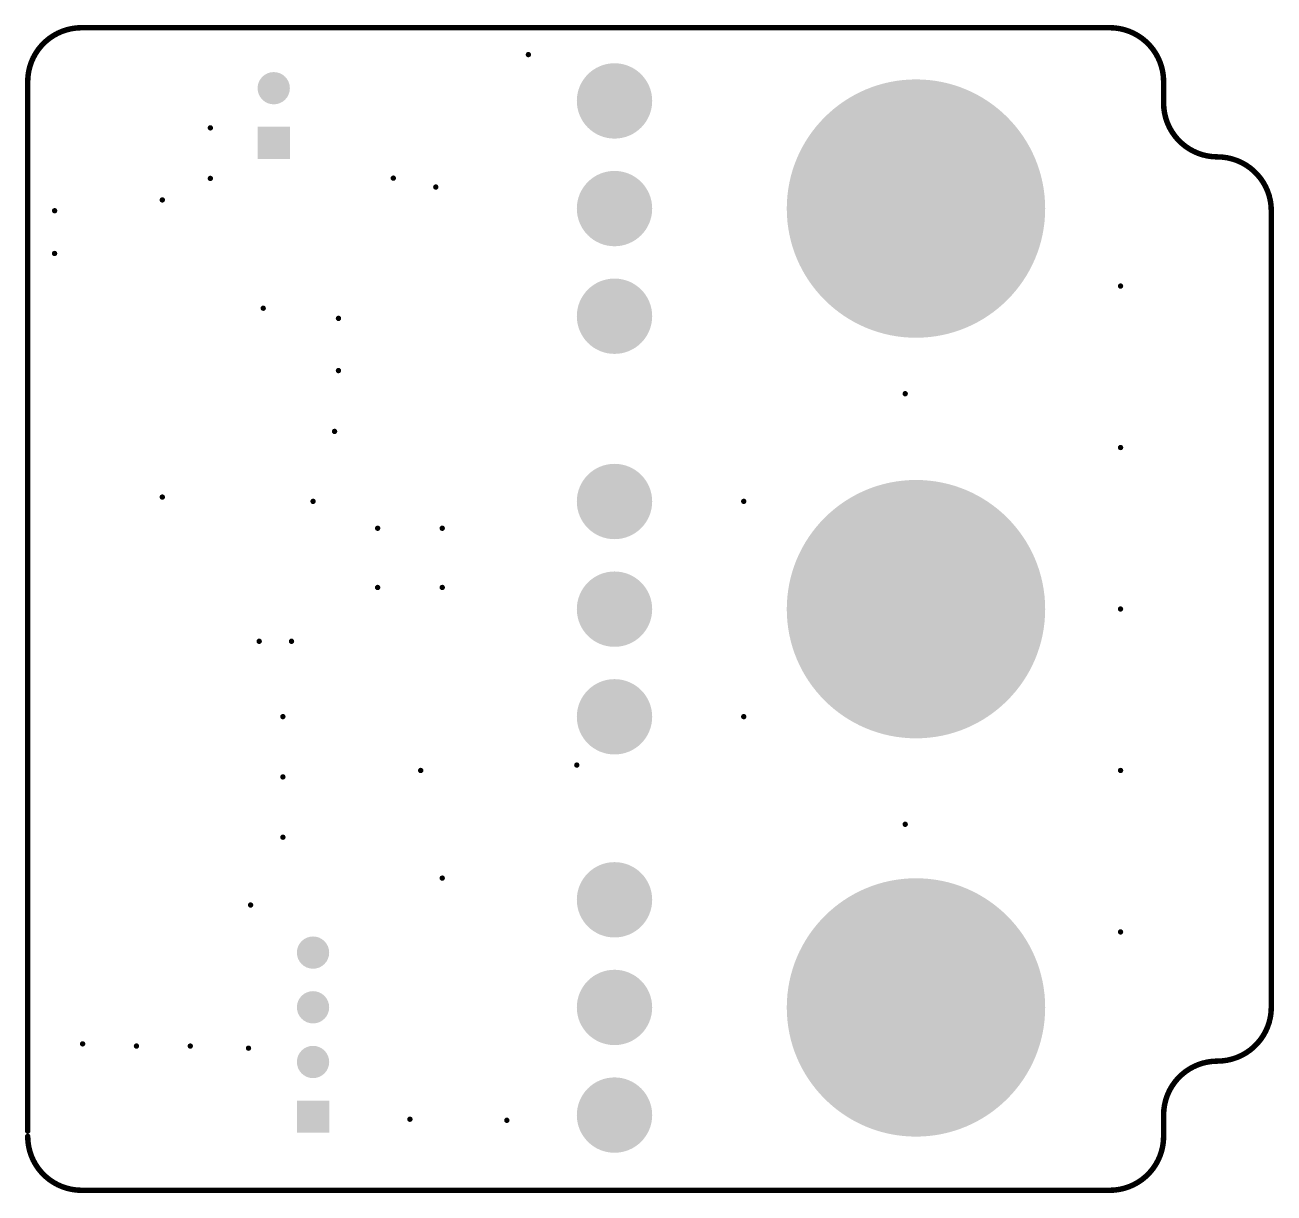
# Model space of a CAD drawing. Header units: millimetres. Extents: x 76.6 to 134.6, y 32.9 to 87.1.
import ezdxf

# ---------------------------------------------------------------- set-up
doc = ezdxf.new("R2010")
doc.units = ezdxf.units.MM
for name, color, linetype in [('KeepOutLayer', 6, 'Continuous'), ('MultiLayer', 9, 'Continuous'), ('PadHoleLayer', 156, 'Continuous'), ('ViaHoleLayer', 16, 'Continuous')]:
    doc.layers.add(name, color=color, linetype=linetype)

# ---------------------------------------------------------------- blocks, each defined once
blk = doc.blocks.new('16___PCB_M_____P___3')
at = {"layer": 'MultiLayer'}
h = blk.add_hatch(color=9, dxfattribs=at)
edge = h.paths.add_edge_path()
edge.add_arc((0, 0), 6, 0, 360)
h = blk.add_hatch(color=9, dxfattribs=at)
edge = h.paths.add_edge_path()
edge.add_arc((-5, -14), 1.75, 0, 360)
h = blk.add_hatch(color=9, dxfattribs=at)
edge = h.paths.add_edge_path()
edge.add_arc((0, -14), 1.75, 0, 360)
h = blk.add_hatch(color=9, dxfattribs=at)
edge = h.paths.add_edge_path()
edge.add_arc((5, -14), 1.75, 0, 360)
at = {"layer": 'PadHoleLayer'}
h = blk.add_hatch(color=156, dxfattribs=at)
edge = h.paths.add_edge_path()
edge.add_arc((0, 0), 3.25, 0, 360)
h = blk.add_hatch(color=156, dxfattribs=at)
edge = h.paths.add_edge_path()
edge.add_arc((-5, -14), 0.85, 0, 360)
h = blk.add_hatch(color=156, dxfattribs=at)
edge = h.paths.add_edge_path()
edge.add_arc((0, -14), 0.85, 0, 360)
h = blk.add_hatch(color=156, dxfattribs=at)
edge = h.paths.add_edge_path()
edge.add_arc((5, -14), 0.85, 0, 360)
blk = doc.blocks.new('16___PCB_M_____P___4')
at = {"layer": 'MultiLayer'}
h = blk.add_hatch(color=9, dxfattribs=at)
edge = h.paths.add_edge_path()
edge.add_arc((0, 0), 6, 0, 360)
h = blk.add_hatch(color=9, dxfattribs=at)
edge = h.paths.add_edge_path()
edge.add_arc((-5, -14), 1.75, 0, 360)
h = blk.add_hatch(color=9, dxfattribs=at)
edge = h.paths.add_edge_path()
edge.add_arc((0, -14), 1.75, 0, 360)
h = blk.add_hatch(color=9, dxfattribs=at)
edge = h.paths.add_edge_path()
edge.add_arc((5, -14), 1.75, 0, 360)
at = {"layer": 'PadHoleLayer'}
h = blk.add_hatch(color=156, dxfattribs=at)
edge = h.paths.add_edge_path()
edge.add_arc((0, 0), 3.25, 0, 360)
h = blk.add_hatch(color=156, dxfattribs=at)
edge = h.paths.add_edge_path()
edge.add_arc((-5, -14), 0.85, 0, 360)
h = blk.add_hatch(color=156, dxfattribs=at)
edge = h.paths.add_edge_path()
edge.add_arc((0, -14), 0.85, 0, 360)
h = blk.add_hatch(color=156, dxfattribs=at)
edge = h.paths.add_edge_path()
edge.add_arc((5, -14), 0.85, 0, 360)
blk = doc.blocks.new('16___PCB_M_____P___5')
at = {"layer": 'MultiLayer'}
h = blk.add_hatch(color=9, dxfattribs=at)
edge = h.paths.add_edge_path()
edge.add_arc((0, 0), 6, 0, 360)
h = blk.add_hatch(color=9, dxfattribs=at)
edge = h.paths.add_edge_path()
edge.add_arc((-5, -14), 1.75, 0, 360)
h = blk.add_hatch(color=9, dxfattribs=at)
edge = h.paths.add_edge_path()
edge.add_arc((0, -14), 1.75, 0, 360)
h = blk.add_hatch(color=9, dxfattribs=at)
edge = h.paths.add_edge_path()
edge.add_arc((5, -14), 1.75, 0, 360)
at = {"layer": 'PadHoleLayer'}
h = blk.add_hatch(color=156, dxfattribs=at)
edge = h.paths.add_edge_path()
edge.add_arc((0, 0), 3.25, 0, 360)
h = blk.add_hatch(color=156, dxfattribs=at)
edge = h.paths.add_edge_path()
edge.add_arc((-5, -14), 0.85, 0, 360)
h = blk.add_hatch(color=156, dxfattribs=at)
edge = h.paths.add_edge_path()
edge.add_arc((0, -14), 0.85, 0, 360)
h = blk.add_hatch(color=156, dxfattribs=at)
edge = h.paths.add_edge_path()
edge.add_arc((5, -14), 0.85, 0, 360)
blk = doc.blocks.new('TH_2_54___H______1_4_B_22')
at = {"layer": 'MultiLayer'}
blk.add_hatch(color=9, dxfattribs=at).paths.add_polyline_path([(-0.75, 0.75), (0.75, 0.75), (0.75, -0.75), (-0.75, -0.75)])
h = blk.add_hatch(color=9, dxfattribs=at)
edge = h.paths.add_edge_path()
edge.add_arc((2.54, 0), 0.75, 0, 360)
h = blk.add_hatch(color=9, dxfattribs=at)
edge = h.paths.add_edge_path()
edge.add_arc((5.08, 0), 0.75, 0, 360)
h = blk.add_hatch(color=9, dxfattribs=at)
edge = h.paths.add_edge_path()
edge.add_arc((7.62, 0), 0.75, 0, 360)
at = {"layer": 'PadHoleLayer'}
h = blk.add_hatch(color=156, dxfattribs=at)
edge = h.paths.add_edge_path()
edge.add_arc((0, 0), 0.45, 0, 360)
h = blk.add_hatch(color=156, dxfattribs=at)
edge = h.paths.add_edge_path()
edge.add_arc((2.54, 0), 0.45, 0, 360)
h = blk.add_hatch(color=156, dxfattribs=at)
edge = h.paths.add_edge_path()
edge.add_arc((5.08, 0), 0.45, 0, 360)
h = blk.add_hatch(color=156, dxfattribs=at)
edge = h.paths.add_edge_path()
edge.add_arc((7.62, 0), 0.45, 0, 360)
blk = doc.blocks.new('TH_2_54___H______1_2_B_24')
at = {"layer": 'MultiLayer'}
blk.add_hatch(color=9, dxfattribs=at).paths.add_polyline_path([(-0.75, 0.75), (0.75, 0.75), (0.75, -0.75), (-0.75, -0.75)])
h = blk.add_hatch(color=9, dxfattribs=at)
edge = h.paths.add_edge_path()
edge.add_arc((2.54, 0), 0.75, 0, 360)
at = {"layer": 'PadHoleLayer'}
h = blk.add_hatch(color=156, dxfattribs=at)
edge = h.paths.add_edge_path()
edge.add_arc((0, 0), 0.45, 0, 360)
h = blk.add_hatch(color=156, dxfattribs=at)
edge = h.paths.add_edge_path()
edge.add_arc((2.54, 0), 0.45, 0, 360)

msp = doc.modelspace()

# ---------------------------------------------------------------- hatches: boundary and pattern name
at = {"layer": 'ViaHoleLayer'}
h = msp.add_hatch(color=16, dxfattribs=at)
edge = h.paths.add_edge_path()
edge.add_arc((100, 85.75), 0.125, 0, 360)
h = msp.add_hatch(color=16, dxfattribs=at)
edge = h.paths.add_edge_path()
edge.add_arc((85.231, 82.347), 0.125, 0, 360)
h = msp.add_hatch(color=16, dxfattribs=at)
edge = h.paths.add_edge_path()
edge.add_arc((85.231, 80), 0.125, 0, 360)
h = msp.add_hatch(color=16, dxfattribs=at)
edge = h.paths.add_edge_path()
edge.add_arc((93.728, 80.013), 0.125, 0, 360)
h = msp.add_hatch(color=16, dxfattribs=at)
edge = h.paths.add_edge_path()
edge.add_arc((95.7, 79.6), 0.125, 0, 360)
h = msp.add_hatch(color=16, dxfattribs=at)
edge = h.paths.add_edge_path()
edge.add_arc((83, 79), 0.125, 0, 360)
h = msp.add_hatch(color=16, dxfattribs=at)
edge = h.paths.add_edge_path()
edge.add_arc((78, 78.5), 0.125, 0, 360)
h = msp.add_hatch(color=16, dxfattribs=at)
edge = h.paths.add_edge_path()
edge.add_arc((77.997, 76.513), 0.125, 0, 360)
h = msp.add_hatch(color=16, dxfattribs=at)
edge = h.paths.add_edge_path()
edge.add_arc((127.5, 75), 0.125, 0, 360)
h = msp.add_hatch(color=16, dxfattribs=at)
edge = h.paths.add_edge_path()
edge.add_arc((87.686, 73.971), 0.125, 0, 360)
h = msp.add_hatch(color=16, dxfattribs=at)
edge = h.paths.add_edge_path()
edge.add_arc((91.181, 73.5), 0.125, 0, 360)
h = msp.add_hatch(color=16, dxfattribs=at)
edge = h.paths.add_edge_path()
edge.add_arc((91.181, 71.073), 0.125, 0, 360)
h = msp.add_hatch(color=16, dxfattribs=at)
edge = h.paths.add_edge_path()
edge.add_arc((117.5, 70), 0.125, 0, 360)
h = msp.add_hatch(color=16, dxfattribs=at)
edge = h.paths.add_edge_path()
edge.add_arc((91, 68.25), 0.125, 0, 360)
h = msp.add_hatch(color=16, dxfattribs=at)
edge = h.paths.add_edge_path()
edge.add_arc((127.5, 67.5), 0.125, 0, 360)
h = msp.add_hatch(color=16, dxfattribs=at)
edge = h.paths.add_edge_path()
edge.add_arc((83, 65.2), 0.125, 0, 360)
h = msp.add_hatch(color=16, dxfattribs=at)
edge = h.paths.add_edge_path()
edge.add_arc((90, 65), 0.125, 0, 360)
h = msp.add_hatch(color=16, dxfattribs=at)
edge = h.paths.add_edge_path()
edge.add_arc((110, 65), 0.125, 0, 360)
h = msp.add_hatch(color=16, dxfattribs=at)
edge = h.paths.add_edge_path()
edge.add_arc((93, 63.75), 0.125, 0, 360)
h = msp.add_hatch(color=16, dxfattribs=at)
edge = h.paths.add_edge_path()
edge.add_arc((96, 63.75), 0.125, 0, 360)
h = msp.add_hatch(color=16, dxfattribs=at)
edge = h.paths.add_edge_path()
edge.add_arc((93, 61), 0.125, 0, 360)
h = msp.add_hatch(color=16, dxfattribs=at)
edge = h.paths.add_edge_path()
edge.add_arc((96, 61), 0.125, 0, 360)
h = msp.add_hatch(color=16, dxfattribs=at)
edge = h.paths.add_edge_path()
edge.add_arc((127.5, 60), 0.125, 0, 360)
h = msp.add_hatch(color=16, dxfattribs=at)
edge = h.paths.add_edge_path()
edge.add_arc((87.5, 58.5), 0.125, 0, 360)
h = msp.add_hatch(color=16, dxfattribs=at)
edge = h.paths.add_edge_path()
edge.add_arc((89, 58.5), 0.125, 0, 360)
h = msp.add_hatch(color=16, dxfattribs=at)
edge = h.paths.add_edge_path()
edge.add_arc((88.6, 55), 0.125, 0, 360)
h = msp.add_hatch(color=16, dxfattribs=at)
edge = h.paths.add_edge_path()
edge.add_arc((110, 55), 0.125, 0, 360)
h = msp.add_hatch(color=16, dxfattribs=at)
edge = h.paths.add_edge_path()
edge.add_arc((102.25, 52.75), 0.125, 0, 360)
h = msp.add_hatch(color=16, dxfattribs=at)
edge = h.paths.add_edge_path()
edge.add_arc((88.6, 52.2), 0.125, 0, 360)
h = msp.add_hatch(color=16, dxfattribs=at)
edge = h.paths.add_edge_path()
edge.add_arc((95, 52.5), 0.125, 0, 360)
h = msp.add_hatch(color=16, dxfattribs=at)
edge = h.paths.add_edge_path()
edge.add_arc((127.5, 52.5), 0.125, 0, 360)
h = msp.add_hatch(color=16, dxfattribs=at)
edge = h.paths.add_edge_path()
edge.add_arc((117.5, 50), 0.125, 0, 360)
h = msp.add_hatch(color=16, dxfattribs=at)
edge = h.paths.add_edge_path()
edge.add_arc((88.6, 49.4), 0.125, 0, 360)
h = msp.add_hatch(color=16, dxfattribs=at)
edge = h.paths.add_edge_path()
edge.add_arc((96, 47.5), 0.125, 0, 360)
h = msp.add_hatch(color=16, dxfattribs=at)
edge = h.paths.add_edge_path()
edge.add_arc((87.1, 46.25), 0.125, 0, 360)
h = msp.add_hatch(color=16, dxfattribs=at)
edge = h.paths.add_edge_path()
edge.add_arc((127.5, 45), 0.125, 0, 360)
h = msp.add_hatch(color=16, dxfattribs=at)
edge = h.paths.add_edge_path()
edge.add_arc((79.3, 39.8), 0.125, 0, 360)
h = msp.add_hatch(color=16, dxfattribs=at)
edge = h.paths.add_edge_path()
edge.add_arc((81.8, 39.7), 0.125, 0, 360)
h = msp.add_hatch(color=16, dxfattribs=at)
edge = h.paths.add_edge_path()
edge.add_arc((84.3, 39.7), 0.125, 0, 360)
h = msp.add_hatch(color=16, dxfattribs=at)
edge = h.paths.add_edge_path()
edge.add_arc((87.004, 39.6), 0.125, 0, 360)
h = msp.add_hatch(color=16, dxfattribs=at)
edge = h.paths.add_edge_path()
edge.add_arc((94.5, 36.3), 0.125, 0, 360)
h = msp.add_hatch(color=16, dxfattribs=at)
edge = h.paths.add_edge_path()
edge.add_arc((99, 36.25), 0.125, 0, 360)

# ---------------------------------------------------------------- linework, layer by layer
at = {"layer": 'KeepOutLayer', "const_width": 0.254}
for points in [[(76.75, 84.5, -0.414214), (79.25, 87)], [(127, 87, -0.414214), (129.5, 84.5)], [(132, 81, -0.414214), (129.5, 83.5)], [(132, 81, -0.414214), (134.5, 78.5)], [(134.5, 41.5, -0.414214), (132, 39)], [(129.5, 36.5, -0.414214), (132, 39)], [(79.25, 33, -0.414214), (76.75, 35.5)], [(129.5, 35.5, -0.414214), (127, 33)]]:
    msp.add_lwpolyline(points, format="xyb", dxfattribs=at)
for points in [[(79.25, 87), (127, 87)], [(76.75, 35.75), (76.75, 84.5)], [(129.5, 83.5), (129.5, 84.5)], [(134.5, 60), (134.5, 78.5)], [(134.5, 41.5), (134.5, 60)], [(129.5, 35.5), (129.5, 36.5)], [(79.25, 33), (127, 33)]]:
    msp.add_lwpolyline(points, dxfattribs=at)
at = {"layer": 'KeepOutLayer', "const_width": 0.127}
for points in [[(79.186, 87, 1), (79.313, 87, 1)], [(79.186, 87, 1), (79.313, 87, 1)], [(126.936, 87, 1), (127.064, 87, 1)], [(126.936, 87, 1), (127.064, 87, 1)], [(76.686, 84.5, 1), (76.813, 84.5, 1)], [(76.686, 84.5, 1), (76.813, 84.5, 1)], [(129.437, 84.5, 1), (129.564, 84.5, 1)], [(129.437, 84.5, 1), (129.564, 84.5, 1)], [(129.437, 83.5, 1), (129.564, 83.5, 1)], [(129.437, 83.5, 1), (129.564, 83.5, 1)], [(131.937, 81, 1), (132.064, 81, 1)], [(131.937, 81, 1), (132.064, 81, 1)], [(134.437, 78.5, 1), (134.564, 78.5, 1)], [(134.437, 78.5, 1), (134.564, 78.5, 1)], [(134.437, 60, 1), (134.564, 60, 1)], [(134.437, 60, 1), (134.564, 60, 1)], [(134.437, 41.5, 1), (134.564, 41.5, 1)], [(134.437, 41.5, 1), (134.564, 41.5, 1)], [(131.937, 39, 1), (132.064, 39, 1)], [(131.937, 39, 1), (132.064, 39, 1)], [(129.437, 36.5, 1), (129.564, 36.5, 1)], [(129.437, 36.5, 1), (129.564, 36.5, 1)], [(76.686, 35.75, 1), (76.813, 35.75, 1)], [(76.686, 35.5, 1), (76.813, 35.5, 1)], [(129.437, 35.5, 1), (129.564, 35.5, 1)], [(129.437, 35.5, 1), (129.564, 35.5, 1)], [(79.186, 33, 1), (79.313, 33, 1)], [(79.186, 33, 1), (79.313, 33, 1)], [(126.936, 33, 1), (127.064, 33, 1)], [(126.936, 33, 1), (127.064, 33, 1)]]:
    msp.add_lwpolyline(points, format="xyb", close=True, dxfattribs=at)

# ---------------------------------------------------------------- block references
for name, p, rotation in [('16___PCB_M_____P___5', (118, 78.599), 270), ('TH_2_54___H______1_2_B_24', (88.175, 81.65), 90), ('16___PCB_M_____P___4', (118, 59.993), 270), ('16___PCB_M_____P___3', (118, 41.493), 270), ('TH_2_54___H______1_4_B_22', (90, 36.42), 90)]:
    msp.add_blockref(name, p, dxfattribs=dict(rotation=rotation))

doc.saveas('drawing.dxf')
